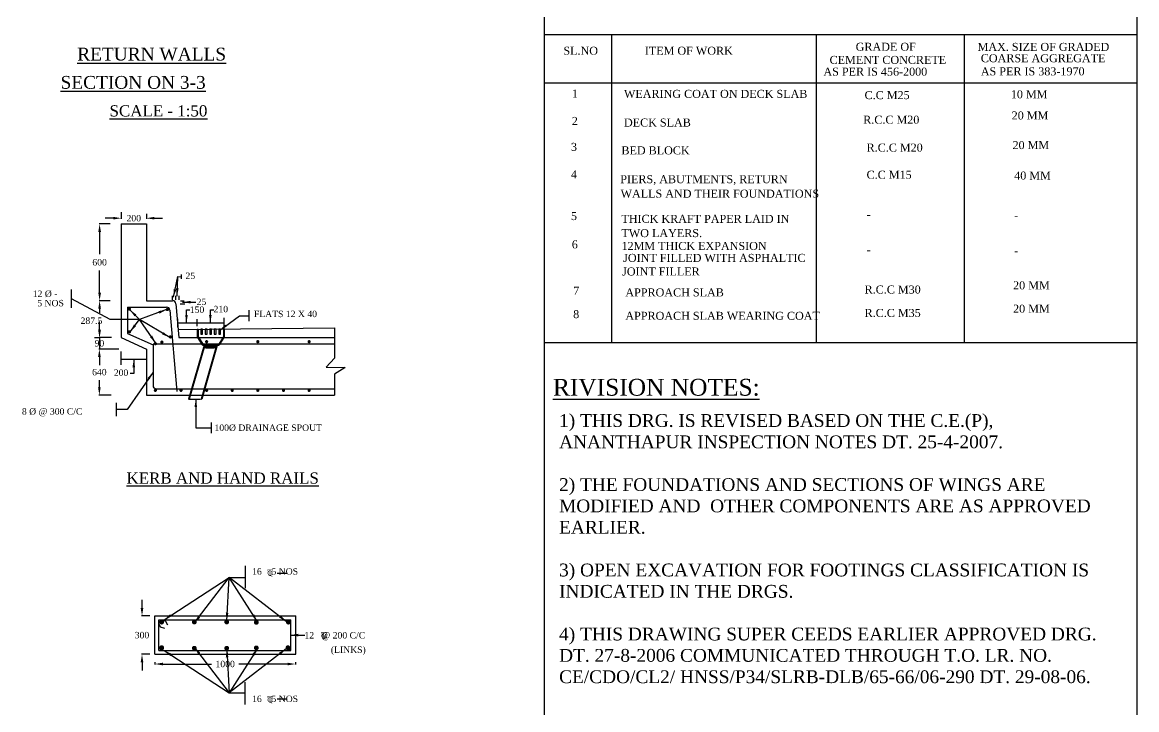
# Model space of a CAD drawing. Header units: millimetres. Extents: x 173 to 1182, y 179 to 1915.
# Drawn here: x 715.3 to 1063.3, y 377 to 591.6 of the extents above; entities that cross this region are included whole.
import ezdxf

# ---------------------------------------------------------------- set-up
doc = ezdxf.new("R2010")
doc.units = ezdxf.units.MM
doc.linetypes.add('DASHED', pattern=[0.75, 0.5, -0.25])
doc.styles.add('ROMANS', font='romans')
doc.styles.get("Standard").update_dxf_attribs({"font": 'times.ttf'})
doc.dimstyles.get("Standard").update_dxf_attribs({"dimtxt": 2, "dimasz": 2.5, "dimexe": 0.18, "dimexo": 0.18, "dimgap": 1.5, "dimtad": 0, "dimtih": 1, "dimtoh": 1, "dimdec": 0, "dimlfac": 100, "dimzin": 0, "dimdsep": 46, "dimtxsty": 'ROMANS', "dimcen": 0.09, "dimadec": 0, "dimazin": 0, "dimtfac": 1, "dimtdec": 0, "dimtofl": 0, "dimtmove": 1, "dimatfit": 1, "dimfxl": 1, "dimtolj": 1, "dimtzin": 0, "dimarcsym": 0})

# ---------------------------------------------------------------- blocks, each defined once
blk = doc.blocks.new('*D35')
at = {"color": 0, "lineweight": -2, "transparency": 16777216}
for p, q in [((739.37, 495.67), (739.37, 498.17)), ((737.8, 493.17), (739.55, 493.17)), ((739.37, 493.17), (739.37, 489.57)), ((745.44, 489.57), (739.19, 489.57)), ((739.37, 487.07), (739.37, 484.57))]:
    blk.add_line(p, q, dxfattribs=at)
at = {"color": 0, "transparency": 16777216}
for points in [[(738.95, 495.67), (739.79, 495.67), (739.37, 493.17)], [(738.95, 487.07), (739.79, 487.07), (739.37, 489.57)]]:
    blk.add_solid(points, dxfattribs=at)
at = {"layer": 'Defpoints', "color": 0, "transparency": 16777216}
for p in [(737.62, 493.17), (739.37, 489.57), (745.62, 489.57)]:
    blk.add_point(p, dxfattribs=at)
at = {"color": 0, "transparency": 16777216, "insert": (739.37, 491.37), "char_height": 2, "attachment_point": 5}
blk.add_mtext('\\A1;90', dxfattribs=at)
blk = doc.blocks.new('*D36')
at = {"color": 0, "lineweight": -2, "transparency": 16777216}
for p, q in [((743.08, 489.57), (739.17, 489.57)), ((739.35, 487.07), (739.35, 484.89)), ((739.35, 477.67), (739.35, 479.85)), ((743.08, 475.17), (739.17, 475.17))]:
    blk.add_line(p, q, dxfattribs=at)
at = {"color": 0, "transparency": 16777216}
for points in [[(738.93, 487.07), (739.76, 487.07), (739.35, 489.57)], [(738.93, 477.67), (739.76, 477.67), (739.35, 475.17)]]:
    blk.add_solid(points, dxfattribs=at)
at = {"layer": 'Defpoints', "color": 0, "transparency": 16777216}
for p in [(743.26, 489.57), (739.35, 475.17), (743.26, 475.17)]:
    blk.add_point(p, dxfattribs=at)
at = {"color": 0, "transparency": 16777216, "insert": (739.35, 482.37), "char_height": 2, "attachment_point": 5}
blk.add_mtext('\\A1;640', dxfattribs=at)
blk = doc.blocks.new('*D39')
at = {"color": 0, "lineweight": -2, "transparency": 16777216}
for p, q in [((743.67, 530.45), (741.17, 530.45)), ((746.17, 532.32), (746.17, 530.27)), ((754.02, 531.81), (754.02, 530.27)), ((756.52, 530.45), (759.02, 530.45))]:
    blk.add_line(p, q, dxfattribs=at)
at = {"color": 0, "transparency": 16777216}
for points in [[(743.67, 530.87), (743.67, 530.04), (746.17, 530.45)], [(756.52, 530.87), (756.52, 530.04), (754.02, 530.45)]]:
    blk.add_solid(points, dxfattribs=at)
at = {"layer": 'Defpoints', "color": 0, "transparency": 16777216}
for p in [(746.17, 532.5), (754.02, 531.99), (754.02, 530.45)]:
    blk.add_point(p, dxfattribs=at)
at = {"color": 0, "transparency": 16777216, "insert": (750.1, 530.45), "char_height": 2, "attachment_point": 5}
blk.add_mtext('\\A1;200', dxfattribs=at)
blk = doc.blocks.new('*D40')
at = {"color": 0, "lineweight": -2, "transparency": 16777216}
for p, q in [((742.75, 528.67), (739.25, 528.67)), ((739.43, 526.17), (739.43, 519.19)), ((739.43, 507.17), (739.43, 514.15)), ((742.75, 504.67), (739.25, 504.67))]:
    blk.add_line(p, q, dxfattribs=at)
at = {"color": 0, "transparency": 16777216}
for points in [[(739.01, 526.17), (739.85, 526.17), (739.43, 528.67)], [(739.01, 507.17), (739.85, 507.17), (739.43, 504.67)]]:
    blk.add_solid(points, dxfattribs=at)
at = {"layer": 'Defpoints', "color": 0, "transparency": 16777216}
for p in [(739.43, 528.67), (742.93, 528.67), (742.93, 504.67)]:
    blk.add_point(p, dxfattribs=at)
at = {"color": 0, "transparency": 16777216, "insert": (739.43, 516.67), "char_height": 2, "attachment_point": 5}
blk.add_mtext('\\A1;600', dxfattribs=at)
blk = doc.blocks.new('*D41')
at = {"color": 0, "lineweight": -2, "transparency": 16777216}
for p, q in [((742.75, 504.67), (739.25, 504.67)), ((739.43, 502.17), (739.43, 500.94)), ((739.43, 495.67), (739.43, 495.9)), ((743.11, 493.17), (739.25, 493.17))]:
    blk.add_line(p, q, dxfattribs=at)
at = {"color": 0, "transparency": 16777216}
for points in [[(739.01, 502.17), (739.85, 502.17), (739.43, 504.67)], [(739.01, 495.67), (739.85, 495.67), (739.43, 493.17)]]:
    blk.add_solid(points, dxfattribs=at)
at = {"layer": 'Defpoints', "color": 0, "transparency": 16777216}
for p in [(742.93, 504.67), (739.43, 493.17), (743.29, 493.17)]:
    blk.add_point(p, dxfattribs=at)
at = {"color": 0, "transparency": 16777216, "insert": (736.88, 498.42), "char_height": 2, "attachment_point": 5}
blk.add_mtext('\\A1;287.5', dxfattribs=at)
blk = doc.blocks.new('*D44')
at = {"color": 0, "lineweight": -2, "transparency": 16777216}
for p, q in [((756.67, 391.78), (756.67, 391.04)), ((759.17, 391.22), (774.41, 391.22)), ((798.11, 391.22), (782.87, 391.22)), ((800.61, 391.78), (800.61, 391.04))]:
    blk.add_line(p, q, dxfattribs=at)
at = {"color": 0, "transparency": 16777216}
for points in [[(759.17, 391.64), (759.17, 390.8), (756.67, 391.22)], [(798.11, 391.64), (798.11, 390.8), (800.61, 391.22)]]:
    blk.add_solid(points, dxfattribs=at)
at = {"layer": 'Defpoints', "color": 0, "transparency": 16777216}
for p in [(756.67, 391.96), (756.67, 391.22), (800.61, 391.96)]:
    blk.add_point(p, dxfattribs=at)
at = {"color": 0, "transparency": 16777216, "insert": (778.64, 391.22), "char_height": 2, "attachment_point": 5}
blk.add_mtext('\\A1;1000', dxfattribs=at)
blk = doc.blocks.new('*D45')
at = {"color": 0, "lineweight": -2, "transparency": 16777216}
for p, q in [((752.67, 408.75), (752.67, 411.25)), ((755.11, 406.25), (752.49, 406.25)), ((755.11, 394.25), (752.49, 394.25)), ((752.67, 391.75), (752.67, 389.25))]:
    blk.add_line(p, q, dxfattribs=at)
at = {"color": 0, "transparency": 16777216}
for points in [[(752.25, 408.75), (753.09, 408.75), (752.67, 406.25)], [(752.25, 391.75), (753.09, 391.75), (752.67, 394.25)]]:
    blk.add_solid(points, dxfattribs=at)
at = {"layer": 'Defpoints', "color": 0, "transparency": 16777216}
for p in [(752.67, 406.25), (755.29, 406.25), (755.29, 394.25)]:
    blk.add_point(p, dxfattribs=at)
at = {"color": 0, "transparency": 16777216, "insert": (752.67, 400.25), "char_height": 2, "attachment_point": 5}
blk.add_mtext('\\A1;300', dxfattribs=at)

msp = doc.modelspace()

# ---------------------------------------------------------------- hatches: boundary and pattern name
h = msp.add_hatch()
h.set_pattern_fill('LINE', color=256, scale=0.05, angle=45, style=0)
h.set_pattern_definition([(45, (729.09836, 491.2703), (-0.1122532, 0.1122532), [])])
h.paths.add_polyline_path([(772.8759, 491.03452), (772.55918, 489.9378), (775.21365, 489.9378), (775.52141, 491.00348)])

# ---------------------------------------------------------------- linework, layer by layer
for p, q in [((1063.25993, 768.60179), (1063.25993, 178.60179)), ((878.25993, 617.11496), (878.25993, 178.60179)), ((878.25993, 587.82646), (1063.25993, 587.82646)), ((899.24003, 587.82646), (899.24003, 491.61091)), ((963.21806, 587.82646), (963.21806, 491.61091)), ((1009.41945, 587.82646), (1009.41945, 491.61091)), ((878.25993, 572.70027), (1063.25993, 572.70027)), ((746.1164, 528.67198), (746.1164, 493.17198)), ((746.1164, 528.67198), (754.1164, 528.67198)), ((754.1164, 528.67198), (754.1164, 504.67198)), ((764.98815, 511.4855), (764.98815, 512.87655)), ((730.62196, 502.45513), (730.62196, 508.14564)), ((742.69862, 498.84891), (730.62196, 505.30038)), ((754.1164, 504.67198), (762.19958, 504.67198)), ((762.1164, 506.22151), (762.1164, 505.00507)), ((762.1164, 506.22151), (762.1164, 505.00507)), ((763.1164, 506.22151), (763.1164, 505.00507)), ((763.1164, 506.22151), (763.1164, 505.00507)), ((764.1164, 506.22151), (764.1164, 505.00507)), ((764.1164, 506.22151), (764.1164, 505.00507)), ((764.7096, 504.67198), (765.8238, 504.67198)), ((748.1164, 502.67198), (754.1164, 502.67198)), ((748.1164, 502.67198), (748.1164, 494.46516)), ((754.1164, 502.67198), (760.36595, 502.67198)), ((761.36219, 501.75861), (763.56972, 476.37198)), ((763.19582, 503.75861), (764.1164, 493.17198)), ((764.62123, 503.75861), (766.04664, 503.75861)), ((786.09386, 498.32036), (786.09386, 501.6808)), ((751.83583, 498.84891), (742.69862, 498.84891)), ((763.8295, 496.47131), (763.8295, 499.02907)), ((763.8295, 497.75019), (778.36906, 497.75019)), ((769.90226, 496.69881), (769.90226, 498.94114)), ((778.36906, 495.79764), (778.36906, 499.29288)), ((748.1164, 494.46516), (756.1164, 490.86516)), ((763.89901, 495.67198), (812.79243, 496.25255)), ((770.17317, 495.74342), (769.90179, 495.74342)), ((769.91544, 495.79553), (769.91544, 493.44296)), ((770.15544, 495.79553), (770.15544, 493.39553)), ((778.36906, 495.79764), (778.0434, 495.79764)), ((778.07544, 495.79553), (778.07544, 493.39553)), ((778.31544, 495.79553), (778.31544, 495.79553)), ((778.31544, 495.79553), (778.31544, 493.39553)), ((778.31544, 495.79553), (778.31544, 493.44296)), ((812.79243, 496.25255), (812.79243, 486.74434)), ((746.1164, 493.17198), (754.1164, 489.57198)), ((756.1164, 491.17531), (812.79243, 491.17531)), ((756.1164, 490.86516), (756.1164, 478.16866)), ((764.1164, 493.17198), (812.79243, 493.17198)), ((772.0244, 490.75553), (767.17761, 473.97198)), ((772.28693, 490.76873), (767.43633, 473.97198)), ((769.98006, 493.22496), (771.46689, 490.93753)), ((770.15544, 493.39553), (771.71544, 490.99553)), ((775.93463, 490.74264), (771.09156, 473.97198)), ((776.18119, 490.73989), (771.33891, 473.97198)), ((771.71544, 490.99553), (772.8759, 491.03452)), ((771.80227, 490.75553), (772.54946, 490.7979)), ((772.54946, 490.7979), (772.30108, 489.9378)), ((772.8759, 491.03452), (772.55918, 489.9378)), ((772.8759, 491.03452), (775.52141, 491.00348)), ((775.52141, 491.00348), (775.21365, 489.9378)), ((775.73601, 490.74539), (775.50279, 489.9378)), ((776.51544, 490.99553), (775.52141, 491.00348)), ((775.73601, 490.74539), (776.42861, 490.75553)), ((778.07544, 493.39553), (776.51544, 490.99553)), ((778.25082, 493.22496), (776.76399, 490.93753)), ((878.25993, 491.61091), (1063.25993, 491.61091)), ((746.08698, 488.8129), (746.08698, 484.60745)), ((754.1164, 489.57198), (754.1164, 475.17198)), ((772.55918, 489.9378), (772.30108, 489.9378)), ((772.55918, 489.9378), (775.21365, 489.9378)), ((775.50279, 489.9378), (775.21365, 489.9378)), ((746.08698, 486.38668), (754.1164, 486.38668)), ((812.79243, 486.74434), (810.19577, 483.88733)), ((810.19577, 483.88733), (816.10149, 483.82584)), ((816.10149, 483.82584), (812.79243, 481.72809)), ((812.79243, 481.72809), (812.79243, 475.17198)), ((757.1164, 477.16866), (812.79243, 477.16866)), ((754.1164, 475.17198), (812.79243, 475.17198)), ((744.65523, 468.62045), (744.65523, 472.77158)), ((774.36338, 463.27264), (774.36338, 466.63307)), ((784.82759, 421.90237), (784.82759, 414.90689)), ((779.84425, 418.24578), (784.79142, 418.24578)), ((794.91604, 419.64423), (798.00335, 419.64423)), ((756.71425, 394.25125), (756.71425, 406.25125)), ((756.7206, 406.25125), (800.71425, 406.25125)), ((756.7206, 394.25125), (756.7206, 406.25125)), ((757.9206, 405.05125), (799.11183, 405.05125)), ((757.9206, 395.45125), (757.9206, 405.05125)), ((757.9206, 403.7598), (758.29837, 402.85075)), ((759.09439, 405.05125), (760.00412, 404.6172)), ((760.00412, 404.6172), (760.58304, 403.47056)), ((799.11183, 395.45125), (799.11183, 405.05125)), ((800.71425, 394.25125), (800.71425, 406.25125)), ((758.29837, 402.85075), (759.68365, 402.43755)), ((756.7206, 394.25125), (800.71425, 394.25125)), ((757.9206, 395.45125), (799.11183, 395.45125)), ((758.71425, 394.25125), (788.71425, 394.25125)), ((784.82759, 378.60012), (784.82759, 385.5956)), ((779.84425, 382.25671), (784.79142, 382.25671)), ((794.91604, 380.35781), (798.00335, 380.35781))]:
    msp.add_line(p, q)
at = {"linetype": 'DASHED', "ltscale": 0.1}
msp.add_line((767.17761, 473.97198), (771.33891, 473.97198), dxfattribs=at)
for points, const_width in [([(748.47716, 502.05624, 1), (748.97716, 502.05624, 1)], 0.5), ([(760.34504, 501.93403, 1), (760.84504, 501.93403, 1)], 0.5), ([(748.47716, 494.96766, 1), (748.97716, 494.96766, 1)], 0.5), ([(756.58959, 491.25455, 1), (757.08959, 491.25455, 1)], 0.5), ([(758.63215, 491.76208, -1), (759.13215, 491.76208, -1)], 0.5), ([(761.26266, 493.37884, 1), (761.76266, 493.37884, 1)], 0.5), ([(772.58959, 491.89275, -1), (773.08959, 491.89275, -1)], 0.5), ([(788.58959, 491.89275, -1), (789.08959, 491.89275, -1)], 0.5), ([(804.58959, 491.89275, -1), (805.08959, 491.89275, -1)], 0.5), ([(756.58959, 476.68712, -1), (757.08959, 476.68712, -1)], 0.5), ([(764.58959, 476.68712, -1), (765.08959, 476.68712, -1)], 0.5), ([(772.58959, 476.68712, -1), (773.08959, 476.68712, -1)], 0.5), ([(780.58959, 476.68712, -1), (781.08959, 476.68712, -1)], 0.5), ([(788.58959, 476.68712, -1), (789.08959, 476.68712, -1)], 0.5), ([(796.58959, 476.68712, -1), (797.08959, 476.68712, -1)], 0.5), ([(804.58959, 476.68712, -1), (805.08959, 476.68712, -1)], 0.5), ([(758.42523, 404.30833, 1), (759.17523, 404.30833, 1)], 0.75), ([(768.62271, 404.35232, 1), (769.37271, 404.35232, 1)], 0.75), ([(778.73663, 404.35232, 1), (779.48663, 404.35232, 1)], 0.75), ([(787.97865, 404.24398, 1), (788.72865, 404.24398, 1)], 0.75), ([(797.99375, 404.30833, 1), (798.74375, 404.30833, 1)], 0.75), ([(758.42523, 396.33072, 1), (759.17523, 396.33072, 1)], 0.75), ([(758.42523, 396.19416, -1), (759.17523, 396.19416, -1)], 0.75), ([(768.62271, 396.15017, -1), (769.37271, 396.15017, -1)], 0.75), ([(778.73663, 396.15017, -1), (779.48663, 396.15017, -1)], 0.75), ([(787.97865, 396.25851, -1), (788.72865, 396.25851, -1)], 0.75), ([(797.85705, 396.33072, 1), (798.60705, 396.33072, 1)], 0.75), ([(797.99375, 396.19416, -1), (798.74375, 396.19416, -1)], 0.75)]:
    msp.add_lwpolyline(points, format="xyb", close=True, dxfattribs=dict(const_width=const_width))
for points in [[(771.57201, 495.75738), (771.00617, 495.75738), (771.00617, 494.23129), (771.57201, 494.23129)], [(772.97201, 495.75738), (772.40617, 495.75738), (772.40617, 494.23129), (772.97201, 494.23129)], [(774.37201, 495.75738), (773.80617, 495.75738), (773.80617, 494.23129), (774.37201, 494.23129)], [(775.77201, 495.75738), (775.20617, 495.75738), (775.20617, 494.23129), (775.77201, 494.23129)], [(777.17201, 495.75738), (776.60617, 495.75738), (776.60617, 494.23129), (777.17201, 494.23129)]]:
    msp.add_lwpolyline(points, close=True)
for centre, radius, start, end in [((762.19958, 503.67198), 1, 4.9697407, 90), ((760.36595, 501.67198), 1, 4.9697407, 90), ((770.31544, 493.44296), 0.4, 180, 213.0238676), ((771.80227, 491.15553), 0.4, 213.0238676, 270), ((776.42861, 491.15553), 0.4, 270, 326.9761324), ((777.91544, 493.44296), 0.4, 326.9761324, 0), ((757.1164, 478.16866), 1, 180, 270)]:
    msp.add_arc(centre, radius, start, end)
at = {"layer": 'Defpoints', "color": 0, "linetype": 'ByBlock'}
for p in [(769.94921, 495.76447), (775.77201, 495.75738), (776.60617, 495.75738), (778.31544, 495.79553), (778.31544, 495.79553), (778.31544, 493.39553), (774.99655, 489.9378)]:
    msp.add_point(p, dxfattribs=at)

# ---------------------------------------------------------------- texts
for s, height, p in [('GRADE OF', 2.5, (975.51381, 582.74753)), ('MAX. SIZE OF GRADED', 2.5, (1013.57742, 582.70312)), ('%%URETURN WALLS', 4, (732.43557, 579.69795)), ('SL.NO', 2.5, (884.24225, 581.5079)), ('ITEM OF WORK', 2.5, (909.66821, 581.5079)), ('CEMENT CONCRETE', 2.5, (967.36977, 578.64117)), ('COARSE AGGREGATE', 2.5, (1014.57753, 579.16133)), ('%%USECTION ON 3-3', 4, (727.23725, 570.87486)), ('AS PER IS 456-2000', 2.5, (965.44022, 574.97149)), ('AS PER IS 383-1970', 2.5, (1014.57753, 575.06014)), ('1', 2.5, (886.87957, 568.09178)), ('WEARING COAT ON DECK SLAB', 2.5, (903.16052, 568.03303)), ('C.C M25', 2.5, (978.29735, 567.63781)), ('10 MM', 2.5, (1023.95682, 567.90129)), ('%%USCALE - 1:50', 3.5, (742.53117, 562.22644)), ('20 MM', 2.5, (1024.2205, 561.28519)), ('2', 2.5, (886.87328, 559.58499)), ('DECK SLAB', 2.5, (903.16048, 559.07469)), ('R.C.C M20', 2.5, (977.86954, 559.96779)), ('3', 2.5, (886.6096, 551.47813)), ('R.C.C M20', 2.5, (978.92424, 551.24384)), ('20 MM', 2.5, (1024.48417, 552.03428)), ('BED BLOCK ', 2.5, (902.36931, 550.37982)), ('4', 2.5, (886.6096, 542.90064)), ('PIERS, ABUTMENTS, RETURN ', 2.5, (902.00474, 541.38263)), ('C.C M15', 2.5, (978.92424, 542.78338)), ('40 MM', 2.5, (1025.01152, 542.5199)), ('WALLS AND THEIR FOUNDATIONS', 2.5, (902.10564, 536.86458)), ('5', 2.5, (886.6096, 529.86745)), ('THICK KRAFT PAPER LAID IN ', 2.5, (902.36931, 529.00319)), ('-', 2.5, (978.92424, 530.40785)), ('-', 2.5, (1025.01152, 530.14437)), ('TWO LAYERS.', 2.5, (902.36931, 524.55183)), ('6', 2.5, (886.87328, 521.02648)), ('12MM THICK EXPANSION', 2.5, (902.39216, 520.54273)), ('JOINT FILLED WITH ASPHALTIC', 2.5, (902.91403, 516.8095)), ('-', 2.5, (978.92424, 519.3347)), ('-', 2.5, (1025.01152, 519.07122)), ('JOINT FILLER', 2.5, (902.58579, 512.56473)), ('7', 2.5, (887.30481, 506.54044)), ('APPROACH SLAB', 2.5, (903.59201, 506.03014)), ('R.C.C M30', 2.5, (978.30108, 506.92324)), ('20 MM', 2.5, (1024.65203, 508.24065)), ('12 %%C -', 2, (718.54156, 505.85681)), ('5 NOS ', 2, (719.96617, 502.94272)), ('FLATS 12 X 40', 2, (787.59665, 499.55622)), ('8', 2.5, (887.30481, 499.23249)), ('APPROACH SLAB WEARING COAT', 2.5, (903.59201, 498.72219)), ('R.C.C M35', 2.5, (978.30108, 499.61529)), ('20 MM', 2.5, (1024.65203, 500.9327)), ('%%URIVISION NOTES:', 5.25, (880.98742, 475.02629)), ('8 %%C @ 300 C/C', 2, (715.1701, 469.11463)), ('100%%C DRAINAGE SPOUT', 2, (775.29294, 464.02643)), ('%%UKERB AND HAND RAILS', 3.5, (747.82491, 447.55152)), (' 16    5 NOS', 2, (786.28819, 419.15194)), ('T ', 2, (791.69865, 418.71132)), ('Q', 1.5, (791.80076, 418.93572)), ('12   @ 200 C/C', 2, (803.383, 399.18701)), ('T ', 2, (808.48112, 399.06728)), ('Q', 1.5, (808.58323, 399.29167)), ('(LINKS)', 2, (811.62881, 394.69947)), (' 16    5 NOS', 2, (786.28819, 379.35056)), ('T ', 2, (791.69865, 379.10841)), ('Q', 1.5, (791.80076, 379.3328))]:
    msp.add_text(s, height=height).set_placement(p)
at = {"color": 0, "linetype": 'ByBlock', "char_height": 2, "attachment_point": 5}
for s, insert in [('\\A1;25', (767.75783, 512.45406)), ('\\A1;25', (771.23207, 504.33679)), ('150', (769.85664, 501.87943)), ('210', (777.27268, 502.06702)), ('200', (746.12061, 482.21074))]:
    msp.add_mtext(s, dxfattribs=dict(at, insert=insert))
at = {"insert": (882.89673, 469.26886), "char_height": 4, "width": 177.8564788, "attachment_point": 1}
msp.add_mtext('1) THIS DRG. IS REVISED BASED ON THE C.E.(P), ANANTHAPUR INSPECTION NOTES DT. 25-4-2007.\\P\\P2) THE FOUNDATIONS AND SECTIONS OF WINGS ARE MODIFIED AND  OTHER COMPONENTS ARE AS APPROVED  EARLIER.\\P\\P3) OPEN EXCAVATION FOR FOOTINGS CLASSIFICATION IS INDICATED IN THE DRGS.\\P\\P4) THIS DRAWING SUPER CEEDS EARLIER APPROVED DRG. DT. 27-8-2006 COMMUNICATED THROUGH T.O. LR. NO. CE/CDO/CL2/ HNSS/P34/SLRB-DLB/65-66/06-290 DT. 29-08-06.', dxfattribs=at)

# ---------------------------------------------------------------- dimensions: what is measured, and where the dimension line sits
for base, p1, p2, text, picture, middle in [((754.02327, 530.45451), (746.16715, 532.5022), (754.02327, 531.99028), '200', '*D39', (750.09521, 530.45451)), ((756.66868, 391.22148), (800.61237, 391.9607), (756.66868, 391.9607), '1000', '*D44', (778.64053, 391.22148))]:
    dim = msp.add_linear_dim(base=base, p1=p1, p2=p2, text=text, dimstyle='Standard', override={"dimscale": 1, "dimtxsty": 'Standard'})
    dim.commit()
    dim.dimension.update_dxf_attribs({"geometry": picture, "text_midpoint": middle})
for base, p1, p2, text, picture, middle in [((739.43106, 528.67198), (742.93258, 504.67198), (742.93258, 528.67198), '600', '*D40', (739.43106, 516.67198)), ((739.34815, 475.17198), (743.25635, 489.57198), (743.25635, 475.17198), '640', '*D36', (739.34815, 482.37198)), ((752.66962, 406.25125), (755.28824, 394.25125), (755.28824, 406.25125), '300', '*D45', (752.66962, 400.25125))]:
    dim = msp.add_linear_dim(base=base, p1=p1, p2=p2, angle=90, text=text, dimstyle='Standard', override={"dimscale": 1, "dimtxsty": 'Standard'})
    dim.commit()
    dim.dimension.update_dxf_attribs({"geometry": picture, "text_midpoint": middle})
for base, p1, p2, text, override, picture, middle in [((739.43106, 493.17198), (742.93258, 504.67198), (743.29456, 493.17198), '287.5', {"dimscale": 1, "dimtxsty": 'Standard', "dimtmove": 2}, '*D41', (736.87937, 498.42319)), ((739.37147, 489.57198), (737.61551, 493.17198), (745.61551, 489.57198), '90', {"dimscale": 1, "dimtxsty": 'Standard'}, '*D35', (739.37147, 491.37198))]:
    dim = msp.add_linear_dim(base=base, p1=p1, p2=p2, angle=90, text=text, dimstyle='Standard', override=override)
    dim.commit()
    dim.dimension.update_dxf_attribs({"geometry": picture, "text_midpoint": middle, "dimtype": 160})

# ---------------------------------------------------------------- leaders
for points in [[(762.48119, 505.78219), (763.81823, 512.23666)], [(763.59539, 506.0604), (763.81823, 512.23666), (764.98815, 512.18102)], [(765.32757, 504.22884), (769.49398, 504.22884)], [(748.86593, 501.8483), (751.83583, 498.84891)], [(760.34844, 501.89297), (751.83583, 498.84891)], [(766.54786, 497.75019), (766.54786, 501.81738), (767.58047, 501.81738)], [(774.01561, 497.75019), (774.01561, 501.81738), (775.04823, 501.81738)], [(748.97716, 494.96766), (751.83583, 498.84891)], [(761.30458, 493.24027), (751.83583, 498.84891), (751.95931, 498.84891)], [(756.95328, 491.4772), (751.83583, 498.84891)], [(776.87383, 495.42726), (783.12556, 500.00058), (786.09386, 500.00058)], [(750.10169, 486.38668), (750.10169, 481.93861), (749.00091, 481.93861)], [(756.1164, 482.3587), (748.0193, 470.69601), (744.65523, 470.69601)], [(769.47137, 473.97198), (769.47137, 464.95285), (774.36338, 464.95285)], [(759.56693, 405.05125), (779.84425, 418.24578)], [(768.99771, 403.97732), (779.84425, 418.24578)], [(779.11163, 404.72732), (779.84425, 418.24578)], [(797.67784, 404.55093), (779.84425, 418.24578)], [(788.69374, 404.40198), (779.84425, 418.24578)], [(798.98076, 400.25125), (803.47781, 400.25125)], [(759.56693, 395.45125), (779.84425, 382.25671)], [(768.99771, 396.52517), (779.84425, 382.25671)], [(779.11163, 395.77517), (779.84425, 382.25671)], [(788.69374, 396.10051), (779.84425, 382.25671)], [(797.67784, 395.95156), (779.84425, 382.25671)]]:
    msp.add_leader(points, dimstyle='Standard', override={"dimscale": 1, "dimtxsty": 'Standard'})

doc.saveas('drawing.dxf')
